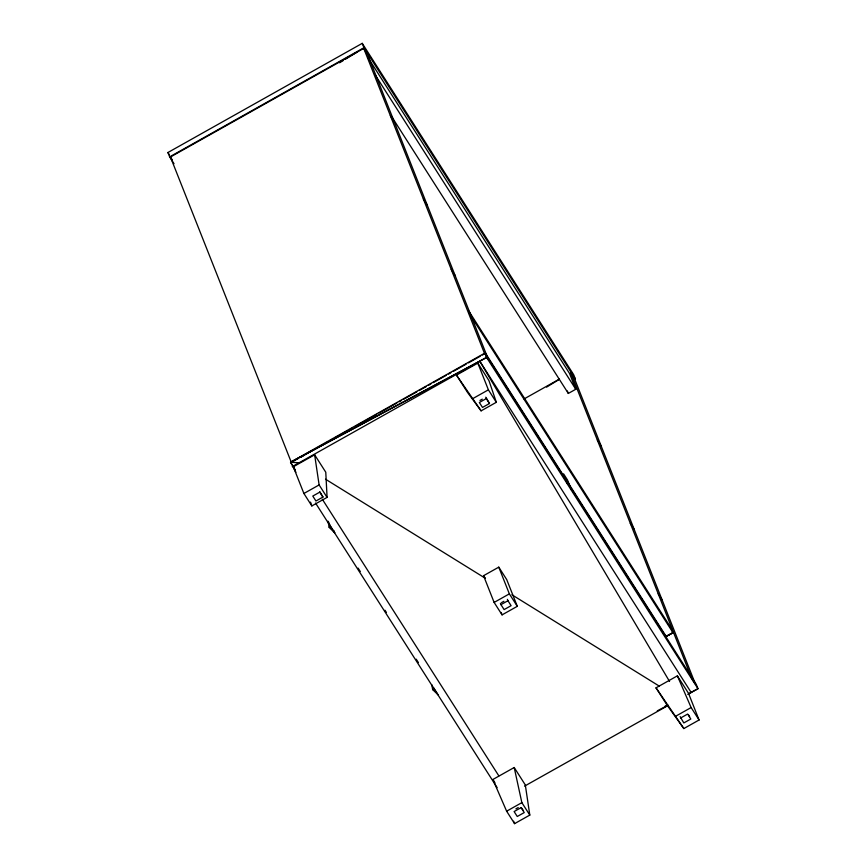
<?xml version="1.0" encoding="UTF-8"?>
<svg xmlns="http://www.w3.org/2000/svg" width="867" height="867" viewBox="0 0 867 867"><rect width="100%" height="100%" fill="white"/><g stroke="black" fill="none" stroke-linecap="round" stroke-linejoin="round"><path stroke-width="1.3" d="M333.828 530.593L334.684 532.739L329.211 527.472L329.915 525.261L328.636 522.053M432.687 689.633L433.392 687.433L438.16 694.901L432.687 689.633L431.744 684.605M339.593 62.771L343.072 60.657M345.38 59.249L356.955 52.204M546.568 387.126L559.302 379.378M174.007 163.7L169.65 156.873L167.927 152.516L362.243 43.35L573.629 374.62L575.352 378.977L363.967 47.707L362.243 43.35M169.65 156.873L363.967 47.707M291.334 462.371L170.431 156.992L363.728 48.4L367.608 54.491L488.522 359.87L485.932 355.806M687.791 694.434L697.978 688.712L696.255 684.356L484.87 353.086L290.564 462.241L295.918 472.287M292.461 461.743L298.107 458.567M300.448 457.245L318.081 447.35M320.422 446.028L327.477 442.072M329.828 440.75L333.351 438.767M335.702 437.445L338.054 436.134M340.395 434.811L347.45 430.845M349.802 429.533L352.143 428.211M355.676 426.228L376.82 414.35M379.172 413.028L396.793 403.122M399.145 401.811L401.497 400.489M403.849 399.167L416.767 391.906M419.119 390.583L426.163 386.628M428.515 385.306L430.866 383.983M433.218 382.661L446.137 375.4M448.488 374.089L450.84 372.767M453.192 371.444L466.11 364.183M468.462 362.861L480.123 356.315M482.377 355.047L484.631 353.779L363.728 48.4M292.287 466.598L486.593 357.442L484.87 353.086M293.317 466.771L314.634 454.796L325.775 472.222L327.076 497.387L311.838 505.938L303.894 493.486L293.317 466.771L295.398 470.044M456.486 375.108L477.815 363.121L488.934 380.559L496.336 402.299L481.098 410.85L467.606 392.545L456.486 375.108L481.098 410.85M303.894 493.486L319.121 484.935L314.634 454.796M473.154 398.397L488.392 389.836L477.815 363.121M479.96 400.456L482.29 399.145M485.78 397.184L486.322 398.571L479.343 402.494L482.496 407.436L489.487 403.513L486.409 398.181M322.925 497.084L315.946 501.007L312.792 496.065L319.771 492.142L322.925 497.084L319.858 491.741M523.982 398.993L559.226 379.193M391.45 116.243L568.329 393.434L575.786 389.25L569.511 373.417L367.879 57.439M483.548 575.699L498.774 567.148L506.729 579.6L517.306 606.315L502.069 614.876L494.125 602.424L483.548 575.699L484.989 577.964M494.125 602.424L509.352 593.862L498.774 567.148M501.57 602.608L503.9 601.297M507.943 600.723L511.097 605.675L504.117 609.599L500.953 604.646L507.943 600.723L507.39 599.335M468.917 311.22L671.275 628.347L672.998 632.693L666.224 636.497L567.224 481.358M492.868 779.498L514.196 767.512L525.315 784.949L529.802 815.088L514.575 823.65L506.631 811.198L492.868 779.498L494.959 782.771M656.037 687.834L677.365 675.848L688.496 693.286L699.073 720L683.835 728.562L667.167 705.261L656.037 687.834L683.835 728.562M524.557 786.131L668.099 705.489M506.631 811.198L521.858 802.636L514.196 767.512M675.892 716.109L691.129 707.548L677.365 675.848M515.887 808.868L518.217 807.556M680.66 717.984L687.65 714.061L690.804 719.014L683.814 722.937L680.118 716.608M691.205 692.516L479.819 361.246L290.564 462.241L292.016 464.517M672.998 632.693L665.834 636.519L672.998 632.693L470.64 315.577M664.653 706.497L667.026 705.229M688.452 693.784L697.978 688.712L486.593 357.442L290.564 462.241L299.05 462.794M657.284 710.864L667.98 705.185M300.502 457.332L302.908 456.085M325.515 479.202L485.433 578.343M511.898 594.751L659.158 686.046M374.88 74.41L575.786 389.25M390.345 115.647L394.236 121.727M597.32 439.992L601.199 446.082M423.334 198.966L427.225 205.056M630.309 523.321L634.189 529.401M451.23 269.409L455.11 275.5M658.194 593.754L662.085 599.845M484.978 352.457L562.856 474.52M692.256 679.143L694.846 683.207M488.392 389.836L496.336 402.299M691.129 707.548L699.073 720M688.365 714.657L689.623 716.641M486.322 398.571L489.487 403.513M509.352 593.862L517.306 606.315M167.927 152.516L169.379 154.792M170.431 156.992L172.37 160.037M319.121 484.935L327.076 497.387M521.858 802.636L529.802 815.088M521.804 808.228L523.072 810.201M322.296 499.219L498.818 775.846M358.114 568.113L360.293 571.526M384.991 610.238L386.444 612.514M416.225 659.18L418.414 662.594M329.915 525.261L334.684 532.739M315.534 503.023L497.138 787.615M479.819 361.246L669.519 681.419M695.486 684.215L574.583 378.846L570.692 372.756L691.606 678.135M567.365 390.995L568.329 393.434M571.386 489.822L567.473 479.939L563.583 473.848L567.495 483.732M468.613 311.177L469.903 314.439M500.411 603.259L500.953 604.646M501.104 612.449L502.069 614.876M513.611 821.222L514.575 823.65M310.538 502.112L311.838 505.938M328.029 521.175L329.211 527.472M521.089 807.632L514.109 811.555L517.263 816.497L524.242 812.574L521.089 807.632"/></g></svg>
